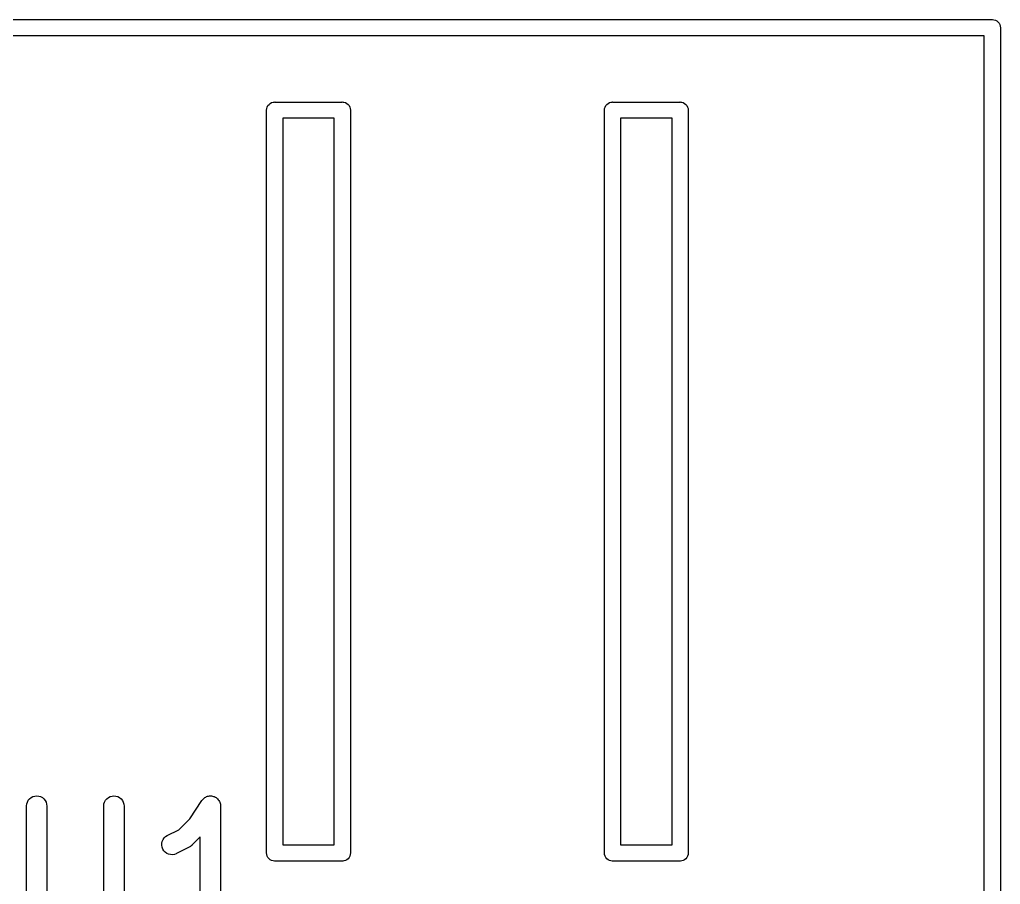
# Model space of a CAD drawing. Extents: x 40 to 70, y -130 to -60.
# Drawn here: x 54.11 to 61.37, y -71.23 to -64.83 of the extents above; entities that cross this region are included whole.
import ezdxf

# ---------------------------------------------------------------- set-up
doc = ezdxf.new("R2010")
doc.units = 0
doc.layers.add('BLACK', color=7, linetype='CONTINUOUS')

msp = doc.modelspace()

# ---------------------------------------------------------------- linework, layer by layer
at = {"layer": 'BLACK', "linetype": 'CONTINUOUS'}
for p, q in [((48.6929, -64.83), (61.3071, -64.83)), ((61.3071, -64.83), (61.31, -64.8297)), ((61.31, -64.8297), (61.3129, -64.83)), ((61.3129, -64.83), (61.3129, -64.83)), ((61.3129, -64.83), (61.3218, -64.8309)), ((61.3218, -64.8309), (61.3331, -64.8343)), ((61.3331, -64.8343), (61.3435, -64.8399)), ((61.3435, -64.8399), (61.3526, -64.8474)), ((61.3526, -64.8474), (61.3601, -64.8565)), ((61.3601, -64.8565), (61.3657, -64.8669)), ((61.3657, -64.8669), (61.3691, -64.8782)), ((61.3691, -64.8782), (61.3703, -64.89)), ((61.3703, -64.89), (61.37, -64.8929)), ((61.25, -64.95), (48.75, -64.95)), ((61.25, -76.55), (61.25, -64.95)), ((61.37, -64.8929), (61.37, -76.6071)), ((55.9443, -65.4769), (55.9499, -65.4665)), ((55.9499, -65.4665), (55.9574, -65.4574)), ((55.9574, -65.4574), (55.9665, -65.4499)), ((55.9665, -65.4499), (55.9769, -65.4443)), ((55.9769, -65.4443), (55.9882, -65.4409)), ((55.9882, -65.4409), (55.9971, -65.44)), ((55.9971, -65.44), (56, -65.4397)), ((56, -65.4397), (56.0029, -65.44)), ((56.0029, -65.44), (56.4971, -65.44)), ((56.4971, -65.44), (56.5, -65.4397)), ((56.5, -65.4397), (56.5029, -65.44)), ((56.5029, -65.44), (56.5118, -65.4409)), ((56.5118, -65.4409), (56.5231, -65.4443)), ((56.5231, -65.4443), (56.5335, -65.4499)), ((56.5335, -65.4499), (56.5426, -65.4574)), ((56.5426, -65.4574), (56.5501, -65.4665)), ((56.5501, -65.4665), (56.5557, -65.4769)), ((58.4443, -65.4769), (58.4499, -65.4665)), ((58.4499, -65.4665), (58.4574, -65.4574)), ((58.4574, -65.4574), (58.4665, -65.4499)), ((58.4665, -65.4499), (58.4769, -65.4443)), ((58.4769, -65.4443), (58.4882, -65.4409)), ((58.4882, -65.4409), (58.4971, -65.44)), ((58.4971, -65.44), (58.5, -65.4397)), ((58.5, -65.4397), (58.5029, -65.44)), ((58.5029, -65.44), (58.9971, -65.44)), ((58.9971, -65.44), (59, -65.4397)), ((59, -65.4397), (59.0029, -65.44)), ((59.0029, -65.44), (59.0118, -65.4409)), ((59.0118, -65.4409), (59.0231, -65.4443)), ((59.0231, -65.4443), (59.0335, -65.4499)), ((59.0335, -65.4499), (59.0426, -65.4574)), ((59.0426, -65.4574), (59.0501, -65.4665)), ((59.0501, -65.4665), (59.0557, -65.4769)), ((55.9397, -65.5), (55.9409, -65.4882)), ((55.94, -65.5029), (55.9397, -65.5)), ((55.94, -70.997), (55.94, -65.5029)), ((55.9409, -65.4882), (55.9443, -65.4769)), ((56.5557, -65.4769), (56.5591, -65.4882)), ((56.5591, -65.4882), (56.5603, -65.5)), ((56.5603, -65.5), (56.56, -65.5029)), ((56.56, -65.5029), (56.56, -70.9971)), ((58.4397, -65.5), (58.4409, -65.4882)), ((58.44, -65.5029), (58.4397, -65.5)), ((58.44, -70.997), (58.44, -65.5029)), ((58.4409, -65.4882), (58.4443, -65.4769)), ((59.0557, -65.4769), (59.0591, -65.4882)), ((59.0591, -65.4882), (59.0603, -65.5)), ((59.0603, -65.5), (59.06, -65.5029)), ((59.06, -65.5029), (59.06, -70.9971)), ((56.06, -65.56), (56.06, -70.94)), ((56.44, -65.56), (56.06, -65.56)), ((56.44, -70.94), (56.44, -65.56)), ((58.56, -65.56), (58.56, -70.94)), ((58.94, -65.56), (58.56, -65.56)), ((58.94, -70.94), (58.94, -65.56)), ((54.1647, -70.6368), (54.1692, -70.6228)), ((54.1692, -70.6228), (54.1762, -70.61)), ((54.1762, -70.61), (54.1856, -70.5988)), ((54.1856, -70.5988), (54.197, -70.5896)), ((54.197, -70.5896), (54.21, -70.5828)), ((54.21, -70.5828), (54.224, -70.5787)), ((54.224, -70.5787), (54.2386, -70.5774)), ((54.2386, -70.5774), (54.2532, -70.5789)), ((54.2532, -70.5789), (54.2672, -70.5832)), ((54.2672, -70.5832), (54.28, -70.5902)), ((54.28, -70.5902), (54.2913, -70.5995)), ((54.2913, -70.5995), (54.3006, -70.6109)), ((54.3006, -70.6109), (54.3074, -70.6238)), ((54.3074, -70.6238), (54.3117, -70.6378)), ((54.7362, -70.6368), (54.7406, -70.6228)), ((54.7406, -70.6228), (54.7476, -70.61)), ((54.7476, -70.61), (54.757, -70.5988)), ((54.757, -70.5988), (54.7685, -70.5896)), ((54.7685, -70.5896), (54.7814, -70.5828)), ((54.7814, -70.5828), (54.7955, -70.5787)), ((54.7955, -70.5787), (54.81, -70.5774)), ((54.81, -70.5774), (54.8246, -70.5789)), ((54.8246, -70.5789), (54.8386, -70.5832)), ((54.8386, -70.5832), (54.8515, -70.5902)), ((54.8515, -70.5902), (54.8627, -70.5995)), ((54.8627, -70.5995), (54.872, -70.6109)), ((54.872, -70.6109), (54.8789, -70.6238)), ((54.8789, -70.6238), (54.8831, -70.6378)), ((55.3703, -70.7475), (55.4614, -70.6108)), ((55.4614, -70.6108), (55.4619, -70.61)), ((55.4619, -70.61), (55.462, -70.6099)), ((55.4619, -70.61), (55.4619, -70.61)), ((55.4619, -70.61), (55.4619, -70.61)), ((55.462, -70.6099), (55.4667, -70.6043)), ((55.4667, -70.6043), (55.4713, -70.5988)), ((55.4713, -70.5988), (55.4714, -70.5988)), ((55.4714, -70.5987), (55.4773, -70.594)), ((55.4714, -70.5988), (55.4714, -70.5987)), ((55.4773, -70.594), (55.4827, -70.5896)), ((55.4827, -70.5896), (55.4828, -70.5896)), ((55.4828, -70.5896), (55.4897, -70.586)), ((55.4828, -70.5896), (55.4828, -70.5896)), ((55.4897, -70.586), (55.4957, -70.5828)), ((55.4957, -70.5828), (55.4958, -70.5828)), ((55.4958, -70.5828), (55.5031, -70.5807)), ((55.4958, -70.5828), (55.4958, -70.5828)), ((55.5031, -70.5807), (55.5098, -70.5787)), ((55.5098, -70.5787), (55.5098, -70.5787)), ((55.5098, -70.5787), (55.5099, -70.5787)), ((55.5099, -70.5787), (55.5171, -70.578)), ((55.5171, -70.578), (55.5243, -70.5774)), ((55.5243, -70.5774), (55.5244, -70.5774)), ((55.5244, -70.5774), (55.5245, -70.5774)), ((55.5245, -70.5774), (55.5319, -70.5782)), ((55.5319, -70.5782), (55.5389, -70.5789)), ((55.5389, -70.5789), (55.5389, -70.5789)), ((55.5389, -70.5789), (55.539, -70.5789)), ((55.539, -70.5789), (55.5464, -70.5812)), ((55.5464, -70.5812), (55.5529, -70.5832)), ((55.5529, -70.5832), (55.5529, -70.5833)), ((55.5529, -70.5833), (55.553, -70.5833)), ((55.553, -70.5833), (55.5595, -70.5868)), ((55.5595, -70.5868), (55.5657, -70.5902)), ((55.5657, -70.5902), (55.5658, -70.5902)), ((55.5658, -70.5902), (55.5658, -70.5903)), ((55.5658, -70.5903), (55.5714, -70.5949)), ((55.5714, -70.5949), (55.577, -70.5995)), ((55.577, -70.5995), (55.5771, -70.5996)), ((55.5771, -70.5996), (55.5771, -70.5996)), ((55.5771, -70.5996), (55.582, -70.6056)), ((55.582, -70.6056), (55.5863, -70.6109)), ((55.5863, -70.6109), (55.5863, -70.6109)), ((55.5863, -70.6109), (55.5863, -70.611)), ((55.5863, -70.611), (55.59, -70.6179)), ((55.59, -70.6179), (55.5931, -70.6238)), ((55.5931, -70.6238), (55.5932, -70.6239)), ((55.5932, -70.6239), (55.5932, -70.6239)), ((55.5932, -70.6239), (55.5954, -70.6311)), ((54.1631, -70.6513), (54.1647, -70.6368)), ((54.1631, -70.6524), (54.1631, -70.6513)), ((54.1631, -71.4619), (54.1631, -70.6524)), ((54.3117, -70.6378), (54.3131, -70.6524)), ((54.3131, -70.6524), (54.3131, -71.4442)), ((54.7345, -70.6513), (54.7362, -70.6368)), ((54.7345, -70.6524), (54.7345, -70.6513)), ((54.7345, -71.4442), (54.7345, -70.6524)), ((54.8831, -70.6378), (54.8845, -70.6524)), ((54.8845, -70.6524), (54.8845, -71.4619)), ((55.5954, -70.6311), (55.5974, -70.6378)), ((55.5974, -70.6378), (55.5974, -70.6379)), ((55.5974, -70.6379), (55.5974, -70.6379)), ((55.5974, -70.6379), (55.5981, -70.6453)), ((55.5981, -70.6453), (55.5988, -70.6524)), ((55.5988, -70.6524), (55.5988, -71.5774)), ((55.2889, -70.8288), (55.3703, -70.7475)), ((55.2046, -70.871), (55.2889, -70.8288)), ((55.1637, -70.9284), (55.167, -70.9141)), ((55.167, -70.9141), (55.173, -70.9008)), ((55.173, -70.9008), (55.1815, -70.8889)), ((55.1815, -70.8889), (55.1922, -70.8788)), ((55.1922, -70.8788), (55.2046, -70.871)), ((55.4488, -70.8811), (55.3864, -70.9435)), ((55.4488, -71.5774), (55.4488, -70.8811)), ((55.1633, -70.943), (55.1637, -70.9284)), ((55.1656, -70.9575), (55.1633, -70.943)), ((55.1708, -70.9712), (55.1656, -70.9575)), ((55.1785, -70.9836), (55.1708, -70.9712)), ((55.1885, -70.9943), (55.1785, -70.9836)), ((55.3669, -70.9576), (55.2716, -71.0052)), ((55.3704, -70.9553), (55.3669, -70.9576)), ((55.3742, -70.9534), (55.3704, -70.9553)), ((55.3766, -70.9514), (55.3742, -70.9534)), ((55.3793, -70.9498), (55.3766, -70.9514)), ((55.3823, -70.9469), (55.3793, -70.9498)), ((55.3856, -70.9442), (55.3823, -70.9469)), ((55.3864, -70.9435), (55.3856, -70.9442)), ((56.06, -70.94), (56.44, -70.94)), ((58.56, -70.94), (58.94, -70.94)), ((55.2003, -71.0029), (55.1885, -70.9943)), ((55.2136, -71.009), (55.2003, -71.0029)), ((55.2279, -71.0124), (55.2136, -71.009)), ((55.2425, -71.013), (55.2279, -71.0124)), ((55.257, -71.0107), (55.2425, -71.013)), ((55.2707, -71.0056), (55.257, -71.0107)), ((55.2716, -71.0052), (55.2707, -71.0056)), ((55.9397, -71), (55.94, -70.997)), ((55.9409, -71.0118), (55.9397, -71)), ((55.9443, -71.0231), (55.9409, -71.0118)), ((55.9499, -71.0335), (55.9443, -71.0231)), ((55.9574, -71.0426), (55.9499, -71.0335)), ((55.9665, -71.0501), (55.9574, -71.0426)), ((55.9769, -71.0557), (55.9665, -71.0501)), ((55.9882, -71.0591), (55.9769, -71.0557)), ((55.9971, -71.06), (55.9882, -71.0591)), ((56, -71.0603), (55.9971, -71.06)), ((55.9971, -71.06), (55.9971, -71.06)), ((56.0029, -71.06), (56, -71.0603)), ((56.4971, -71.06), (56.0029, -71.06)), ((56.5, -71.0603), (56.4971, -71.06)), ((56.5029, -71.06), (56.5, -71.0603)), ((56.5118, -71.0591), (56.5029, -71.06)), ((56.5029, -71.06), (56.5029, -71.06)), ((56.5231, -71.0557), (56.5118, -71.0591)), ((56.5335, -71.0501), (56.5231, -71.0557)), ((56.5426, -71.0426), (56.5335, -71.0501)), ((56.5501, -71.0335), (56.5426, -71.0426)), ((56.5557, -71.0231), (56.5501, -71.0335)), ((56.5591, -71.0118), (56.5557, -71.0231)), ((56.5603, -71), (56.5591, -71.0118)), ((56.56, -70.9971), (56.5603, -71)), ((58.4397, -71), (58.44, -70.997)), ((58.4409, -71.0118), (58.4397, -71)), ((58.4443, -71.0231), (58.4409, -71.0118)), ((58.4499, -71.0335), (58.4443, -71.0231)), ((58.4574, -71.0426), (58.4499, -71.0335)), ((58.4665, -71.0501), (58.4574, -71.0426)), ((58.4769, -71.0557), (58.4665, -71.0501)), ((58.4882, -71.0591), (58.4769, -71.0557)), ((58.4971, -71.06), (58.4882, -71.0591)), ((58.5, -71.0603), (58.4971, -71.06)), ((58.4971, -71.06), (58.4971, -71.06)), ((58.5029, -71.06), (58.5, -71.0603)), ((58.9971, -71.06), (58.5029, -71.06)), ((59, -71.0603), (58.9971, -71.06)), ((59.0029, -71.06), (59, -71.0603)), ((59.0118, -71.0591), (59.0029, -71.06)), ((59.0029, -71.06), (59.0029, -71.06)), ((59.0231, -71.0557), (59.0118, -71.0591)), ((59.0335, -71.0501), (59.0231, -71.0557)), ((59.0426, -71.0426), (59.0335, -71.0501)), ((59.0501, -71.0335), (59.0426, -71.0426)), ((59.0557, -71.0231), (59.0501, -71.0335)), ((59.0591, -71.0118), (59.0557, -71.0231)), ((59.0603, -71), (59.0591, -71.0118)), ((59.06, -70.9971), (59.0603, -71))]:
    msp.add_line(p, q, dxfattribs=at)

doc.saveas('drawing.dxf')
